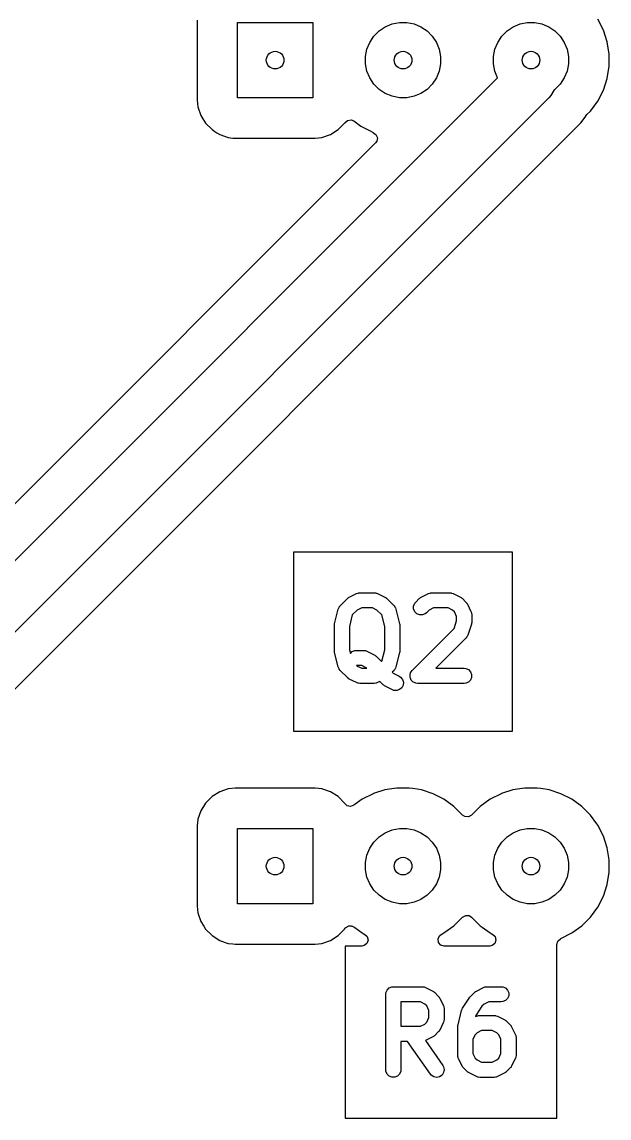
# Model space of a CAD drawing. Extents: x 20 to 124, y -124 to -20.
# Drawn here: x 93.69 to 105.35, y -86.77 to -65.01 of the extents above; entities that cross this region are included whole.
import ezdxf

# ---------------------------------------------------------------- set-up
doc = ezdxf.new("R2010")
doc.units = 0
doc.layers.add('BLACK', color=7, linetype='CONTINUOUS')
doc.layers.add('WHITE', color=7, linetype='CONTINUOUS')

msp = doc.modelspace()

# ---------------------------------------------------------------- linework, layer by layer
at = {"layer": 'BLACK', "linetype": 'CONTINUOUS'}
for p, q in [((97.1707, -64.970039), (97.1707, -66.55996)), ((97.9712, -66.515), (97.9712, -65.015)), ((97.9712, -65.015), (99.4712, -65.015)), ((99.4712, -65.015), (99.4712, -66.515)), ((100.907652, -65.103559), (101.043486, -65.047295)), ((101.043486, -65.047295), (101.187687, -65.018611)), ((101.187687, -65.018611), (101.334713, -65.018611)), ((101.334713, -65.018611), (101.478914, -65.047295)), ((101.478914, -65.047295), (101.614748, -65.103559)), ((103.447652, -65.103559), (103.583486, -65.047295)), ((103.583486, -65.047295), (103.727687, -65.018611)), ((103.727687, -65.018611), (103.874713, -65.018611)), ((103.874713, -65.018611), (104.018914, -65.047295)), ((104.018914, -65.047295), (104.154748, -65.103559)), ((105.238104, -65.169815), (105.127306, -64.952361)), ((100.681442, -65.289205), (100.785405, -65.185242)), ((100.785405, -65.185242), (100.907652, -65.103559)), ((101.614748, -65.103559), (101.736995, -65.185242)), ((101.736995, -65.185242), (101.840958, -65.289205)), ((103.221442, -65.289205), (103.325405, -65.185242)), ((103.325405, -65.185242), (103.447652, -65.103559)), ((104.154748, -65.103559), (104.276995, -65.185242)), ((104.276995, -65.185242), (104.380958, -65.289205)), ((105.313521, -65.401924), (105.238104, -65.169815)), ((100.543495, -65.547286), (100.599759, -65.411452)), ((100.599759, -65.411452), (100.681442, -65.289205)), ((101.840958, -65.289205), (101.922641, -65.411452)), ((101.922641, -65.411452), (101.978905, -65.547286)), ((103.083495, -65.547286), (103.139759, -65.411452)), ((103.139759, -65.411452), (103.221442, -65.289205)), ((104.380958, -65.289205), (104.462641, -65.411452)), ((104.462641, -65.411452), (104.518905, -65.547286)), ((105.3517, -65.642973), (105.313521, -65.401924)), ((100.514811, -65.691487), (100.543495, -65.547286)), ((100.514811, -65.838513), (100.514811, -65.691487)), ((101.978905, -65.547286), (102.007589, -65.691487)), ((102.007589, -65.691487), (102.007589, -65.838513)), ((103.054811, -65.691487), (103.083495, -65.547286)), ((103.054811, -65.838513), (103.054811, -65.691487)), ((104.518905, -65.547286), (104.547589, -65.691487)), ((104.547589, -65.691487), (104.547589, -65.838513)), ((105.3517, -65.887027), (105.3517, -65.642973)), ((100.543495, -65.982714), (100.514811, -65.838513)), ((102.007589, -65.838513), (101.978905, -65.982714)), ((103.083495, -65.982714), (103.054811, -65.838513)), ((104.547589, -65.838513), (104.518905, -65.982714)), ((105.313521, -66.128076), (105.3517, -65.887027)), ((85.619894, -83.635), (103.138759, -66.116133)), ((100.599759, -66.118548), (100.543495, -65.982714)), ((100.681442, -66.240795), (100.599759, -66.118548)), ((101.922641, -66.118548), (101.840958, -66.240795)), ((101.978905, -65.982714), (101.922641, -66.118548)), ((103.138759, -66.116133), (103.083495, -65.982714)), ((104.462641, -66.118548), (104.380958, -66.240795)), ((104.518905, -65.982714), (104.462641, -66.118548)), ((105.238104, -66.360185), (105.313521, -66.128076)), ((100.785405, -66.344758), (100.681442, -66.240795)), ((100.907652, -66.426441), (100.785405, -66.344758)), ((101.736995, -66.344758), (101.614748, -66.426441)), ((101.840958, -66.240795), (101.736995, -66.344758)), ((104.261378, -66.355192), (104.197877, -66.465181)), ((104.276995, -66.344758), (104.261378, -66.355192)), ((104.380958, -66.240795), (104.276995, -66.344758)), ((105.127306, -66.577639), (105.238104, -66.360185)), ((104.154753, -66.514354), (86.180553, -84.488553)), ((97.1707, -66.55996), (97.18583, -66.694249)), ((99.4712, -66.515), (97.9712, -66.515)), ((101.043486, -66.482705), (100.907652, -66.426441)), ((101.187687, -66.511389), (101.043486, -66.482705)), ((101.334713, -66.511389), (101.187687, -66.511389)), ((101.478914, -66.482705), (101.334713, -66.511389)), ((101.614748, -66.426441), (101.478914, -66.482705)), ((104.197868, -66.465189), (104.154753, -66.514354)), ((104.197877, -66.465181), (104.197868, -66.465189)), ((104.983855, -66.775083), (105.127306, -66.577639)), ((97.18583, -66.694249), (97.185831, -66.694254)), ((97.185831, -66.694254), (97.245411, -66.864523)), ((104.912307, -66.84663), (104.98385, -66.775088)), ((104.98385, -66.775087), (104.983855, -66.775083)), ((104.98385, -66.775088), (104.98385, -66.775087)), ((92.712775, -79.08841), (104.793166, -67.008019)), ((97.245411, -66.864523), (97.264877, -66.895502)), ((97.264877, -66.895502), (97.341384, -67.017262)), ((97.341384, -67.017262), (97.468938, -67.144816)), ((99.973462, -67.144816), (100.101016, -67.017262)), ((100.101016, -67.017262), (100.107519, -67.006911)), ((100.107519, -67.006911), (100.15985, -66.96062)), ((100.15985, -66.96062), (100.228903, -66.949969)), ((100.228903, -66.949969), (100.285399, -66.972563)), ((100.285399, -66.972563), (100.425515, -67.074362)), ((104.793166, -67.008019), (104.874915, -66.8955)), ((104.874915, -66.8955), (104.899676, -66.861418)), ((104.899676, -66.861418), (104.912307, -66.84663)), ((97.468938, -67.144816), (97.522815, -67.178669)), ((97.522815, -67.178669), (97.564282, -67.204725)), ((97.564282, -67.204725), (97.621678, -67.240789)), ((99.820722, -67.240789), (99.973462, -67.144816)), ((100.425515, -67.074362), (100.448561, -67.091106)), ((100.448561, -67.091106), (100.592579, -67.164486)), ((100.592579, -67.164486), (100.666016, -67.201905)), ((100.666016, -67.201905), (100.670508, -67.203765)), ((100.670508, -67.203765), (100.67011, -67.204725)), ((100.67011, -67.204725), (100.723632, -67.241324)), ((100.715317, -67.407496), (85.324634, -82.798181)), ((97.621678, -67.240789), (97.791945, -67.300368)), ((97.791945, -67.300368), (97.79195, -67.300369)), ((97.79195, -67.300369), (97.882446, -67.310565)), ((97.882446, -67.310565), (97.92624, -67.315499)), ((97.92624, -67.315499), (97.926243, -67.3155)), ((97.926243, -67.3155), (97.926246, -67.3155)), ((97.926246, -67.3155), (99.516157, -67.3155)), ((99.516157, -67.3155), (99.516158, -67.315499)), ((99.516158, -67.315499), (99.583304, -67.307934)), ((99.583304, -67.307934), (99.650449, -67.300369)), ((99.650449, -67.300369), (99.650452, -67.300368)), ((99.650452, -67.300368), (99.650455, -67.300368)), ((99.650455, -67.300368), (99.820722, -67.240789)), ((100.738912, -67.37453), (100.715317, -67.407496)), ((100.723632, -67.241324), (100.750828, -67.305684)), ((100.750828, -67.305684), (100.738912, -67.37453)), ((103.432711, -75.531103), (99.08871, -75.531103)), ((99.08871, -75.531103), (99.08871, -79.08841)), ((103.432711, -79.08841), (103.432711, -75.531103)), ((100.194118, -76.425593), (100.336974, -76.354164)), ((100.336974, -76.354164), (100.364438, -76.343655)), ((100.364438, -76.343655), (100.369812, -76.343273)), ((100.369812, -76.343273), (100.374793, -76.34121)), ((100.374793, -76.34121), (100.404057, -76.338328)), ((100.404057, -76.338328), (100.689771, -76.338328)), ((100.689771, -76.338328), (100.719035, -76.34121)), ((100.719035, -76.34121), (100.724015, -76.343273)), ((100.724015, -76.343273), (100.72939, -76.343655)), ((100.72939, -76.343655), (100.756853, -76.354164)), ((100.756853, -76.354164), (100.89971, -76.425593)), ((101.622689, -76.425593), (101.765547, -76.354164)), ((101.765547, -76.354164), (101.79301, -76.343654)), ((101.79301, -76.343654), (101.798387, -76.343271)), ((101.798387, -76.343271), (101.803365, -76.34121)), ((101.803365, -76.34121), (101.832629, -76.338328)), ((101.832629, -76.338328), (102.189771, -76.338328)), ((102.189771, -76.338328), (102.219035, -76.34121)), ((102.219035, -76.34121), (102.224012, -76.343271)), ((102.224012, -76.343271), (102.22939, -76.343654)), ((102.22939, -76.343654), (102.256853, -76.354164)), ((102.256853, -76.354164), (102.399711, -76.425593)), ((99.993621, -76.619278), (100.012276, -76.596548)), ((100.012276, -76.596548), (100.155134, -76.453691)), ((100.155134, -76.453691), (100.166635, -76.444252)), ((100.166635, -76.444252), (100.169232, -76.441258)), ((100.169232, -76.441258), (100.173745, -76.438417)), ((100.173745, -76.438417), (100.177865, -76.435036)), ((100.177865, -76.435036), (100.181524, -76.43352)), ((100.181524, -76.43352), (100.194118, -76.425593)), ((100.89971, -76.425593), (100.912303, -76.43352)), ((100.912303, -76.43352), (100.915963, -76.435036)), ((100.915963, -76.435036), (100.920082, -76.438417)), ((100.920082, -76.438417), (100.924596, -76.441258)), ((100.924596, -76.441258), (100.927192, -76.444251)), ((100.927192, -76.444251), (100.938694, -76.453691)), ((100.938694, -76.453691), (101.081551, -76.596548)), ((101.081551, -76.596548), (101.100206, -76.619278)), ((101.471225, -76.601922), (101.493622, -76.54785)), ((101.493622, -76.54785), (101.512277, -76.525119)), ((101.512277, -76.525119), (101.583705, -76.453691)), ((101.583705, -76.453691), (101.595207, -76.44425)), ((101.595207, -76.44425), (101.597803, -76.441258)), ((101.597803, -76.441258), (101.602312, -76.438419)), ((101.602312, -76.438419), (101.606435, -76.435036)), ((101.606435, -76.435036), (101.610097, -76.433519)), ((101.610097, -76.433519), (101.622689, -76.425593)), ((102.399711, -76.425593), (102.412304, -76.43352)), ((102.412304, -76.43352), (102.415964, -76.435036)), ((102.415964, -76.435036), (102.420083, -76.438417)), ((102.420083, -76.438417), (102.424597, -76.441258)), ((102.424597, -76.441258), (102.427193, -76.444251)), ((102.427193, -76.444251), (102.438695, -76.453691)), ((102.438695, -76.453691), (102.510123, -76.525119)), ((102.510123, -76.525119), (102.519563, -76.536621)), ((102.519563, -76.536621), (102.522556, -76.539217)), ((102.522556, -76.539217), (102.525394, -76.543726)), ((102.525394, -76.543726), (102.528778, -76.547849)), ((102.528778, -76.547849), (102.530294, -76.551511)), ((102.530294, -76.551511), (102.538221, -76.564103)), ((102.538221, -76.564103), (102.60965, -76.706959)), ((99.901393, -76.951948), (99.972821, -76.666234)), ((99.972821, -76.666234), (99.982714, -76.638543)), ((99.982714, -76.638543), (99.989352, -76.629583)), ((99.989352, -76.629583), (99.993621, -76.619278)), ((100.253786, -76.779302), (100.196914, -77.006791)), ((100.350053, -76.683034), (100.253786, -76.779302)), ((100.439467, -76.638328), (100.350053, -76.683034)), ((100.654361, -76.638328), (100.439467, -76.638328)), ((100.743774, -76.683035), (100.654361, -76.638328)), ((100.84004, -76.779301), (100.743774, -76.683035)), ((100.896914, -77.006792), (100.84004, -76.779301)), ((101.100206, -76.619278), (101.104473, -76.629581)), ((101.104473, -76.629581), (101.111113, -76.638542)), ((101.111113, -76.638542), (101.121006, -76.666233)), ((101.121006, -76.666233), (101.192435, -76.951947)), ((101.471225, -76.660448), (101.471225, -76.601922)), ((101.493622, -76.71452), (101.471225, -76.660448)), ((101.535008, -76.755906), (101.493622, -76.71452)), ((101.58908, -76.778303), (101.535008, -76.755906)), ((101.647606, -76.778303), (101.58908, -76.778303)), ((101.701678, -76.755906), (101.647606, -76.778303)), ((101.724409, -76.737251), (101.701678, -76.755906)), ((101.778625, -76.683035), (101.724409, -76.737251)), ((101.868039, -76.638328), (101.778625, -76.683035)), ((102.154361, -76.638328), (101.868039, -76.638328)), ((102.243775, -76.683035), (102.154361, -76.638328)), ((102.280779, -76.720039), (102.243775, -76.683035)), ((102.325486, -76.809452), (102.280779, -76.720039)), ((102.325486, -76.892559), (102.325486, -76.809452)), ((102.60965, -76.706959), (102.620159, -76.734423)), ((102.620159, -76.734423), (102.62054, -76.739797)), ((102.62054, -76.739797), (102.622604, -76.744778)), ((102.622604, -76.744778), (102.625486, -76.774042)), ((102.625486, -76.774042), (102.625486, -76.9169)), ((99.896914, -76.988328), (99.897416, -76.983224)), ((99.896914, -77.488328), (99.896914, -76.988328)), ((99.897091, -76.981037), (99.89871, -76.970086)), ((99.897416, -76.983224), (99.897091, -76.981037)), ((99.89871, -76.970086), (99.899796, -76.959064)), ((99.899796, -76.959064), (99.900643, -76.957019)), ((99.900643, -76.957019), (99.901393, -76.951948)), ((100.196914, -77.006791), (100.196914, -77.469864)), ((100.896914, -77.469863), (100.896914, -77.006792)), ((101.192435, -76.951947), (101.193185, -76.957019)), ((101.193185, -76.957019), (101.194032, -76.959064)), ((101.194032, -76.959064), (101.195117, -76.970083)), ((101.195117, -76.970083), (101.196737, -76.981036)), ((101.196737, -76.981036), (101.196411, -76.983224)), ((101.196411, -76.983224), (101.196914, -76.988328)), ((101.196914, -76.988328), (101.196914, -77.488328)), ((102.272952, -77.050157), (102.325486, -76.892559)), ((102.617788, -76.964335), (102.546359, -77.17862)), ((102.621087, -76.949825), (102.617788, -76.964335)), ((102.622604, -76.946164), (102.621087, -76.949825)), ((102.623126, -76.940855), (102.622604, -76.946164)), ((102.624308, -76.935661), (102.623126, -76.940855)), ((102.625486, -76.9169), (102.624027, -76.931711)), ((102.624027, -76.931711), (102.624308, -76.935661)), ((101.440848, -77.882262), (102.272952, -77.050157)), ((102.510123, -77.237251), (101.909046, -77.838328)), ((102.528778, -77.214521), (102.510123, -77.237251)), ((102.530841, -77.209539), (102.528778, -77.214521)), ((102.534371, -77.20547), (102.530841, -77.209539)), ((102.546359, -77.17862), (102.534371, -77.20547)), ((99.897416, -77.493431), (99.896914, -77.488328)), ((99.897091, -77.495619), (99.897416, -77.493431)), ((99.89871, -77.506569), (99.897091, -77.495619)), ((99.899796, -77.517592), (99.89871, -77.506569)), ((99.900643, -77.519636), (99.899796, -77.517592)), ((99.901393, -77.524708), (99.900643, -77.519636)), ((99.972821, -77.810422), (99.901393, -77.524708)), ((100.196914, -77.469864), (100.214709, -77.541047)), ((100.214709, -77.541047), (100.249292, -77.506465)), ((100.249292, -77.506465), (100.303364, -77.484067)), ((100.303364, -77.484067), (100.332628, -77.481185)), ((100.332628, -77.481185), (100.475485, -77.481185)), ((100.475485, -77.481185), (100.504749, -77.484067)), ((100.504749, -77.484067), (100.509729, -77.48613)), ((100.509729, -77.48613), (100.515104, -77.486512)), ((100.515104, -77.486512), (100.542567, -77.497021)), ((100.542567, -77.497021), (100.685424, -77.56845)), ((100.685424, -77.56845), (100.698017, -77.576377)), ((100.698017, -77.576377), (100.701677, -77.577893)), ((100.701677, -77.577893), (100.705796, -77.581274)), ((100.705796, -77.581274), (100.71031, -77.584115)), ((100.71031, -77.584115), (100.712906, -77.587108)), ((100.712906, -77.587108), (100.724408, -77.596548)), ((100.724408, -77.596548), (100.832627, -77.704767)), ((100.84004, -77.697354), (100.896914, -77.469863)), ((101.192435, -77.524709), (101.121006, -77.810423)), ((101.193185, -77.519636), (101.192435, -77.524709)), ((101.194032, -77.517592), (101.193185, -77.519636)), ((101.195117, -77.506572), (101.194032, -77.517592)), ((101.196737, -77.49562), (101.195117, -77.506572)), ((101.196914, -77.488328), (101.196411, -77.493431)), ((101.196411, -77.493431), (101.196737, -77.49562)), ((99.982714, -77.838113), (99.972821, -77.810422)), ((99.989353, -77.847073), (99.982714, -77.838113)), ((99.993621, -77.857377), (99.989353, -77.847073)), ((100.012276, -77.880108), (99.993621, -77.857377)), ((100.155134, -78.022966), (100.012276, -77.880108)), ((100.440075, -77.781185), (100.337617, -77.781185)), ((100.337617, -77.781185), (100.350053, -77.793621)), ((100.350053, -77.793621), (100.439467, -77.838328)), ((100.439467, -77.838328), (100.541924, -77.838328)), ((100.529488, -77.825892), (100.440075, -77.781185)), ((100.541924, -77.838328), (100.529488, -77.825892)), ((100.832627, -77.704767), (100.84004, -77.697354)), ((101.081551, -77.880108), (101.044759, -77.916899)), ((101.100206, -77.857377), (101.081551, -77.880108)), ((101.104472, -77.847075), (101.100206, -77.857377)), ((101.111113, -77.838114), (101.104472, -77.847075)), ((101.121006, -77.810423), (101.111113, -77.838114)), ((101.422193, -77.904993), (101.440848, -77.882262)), ((101.909046, -77.838328), (102.475486, -77.838328)), ((102.475486, -77.838328), (102.50475, -77.84121)), ((102.50475, -77.84121), (102.558822, -77.863608)), ((102.558822, -77.863608), (102.600206, -77.904992)), ((100.166638, -78.032407), (100.155134, -78.022966)), ((100.169233, -78.035399), (100.166638, -78.032407)), ((100.173742, -78.038237), (100.169233, -78.035399)), ((100.177865, -78.041621), (100.173742, -78.038237)), ((100.181526, -78.043137), (100.177865, -78.041621)), ((100.194118, -78.051064), (100.181526, -78.043137)), ((100.336976, -78.122492), (100.194118, -78.051064)), ((100.803009, -78.099413), (100.756853, -78.122492)), ((100.869419, -78.165823), (100.803009, -78.099413)), ((101.044759, -77.916899), (101.064338, -77.936478)), ((101.064338, -77.936478), (101.185424, -77.997021)), ((101.185424, -77.997021), (101.21031, -78.012686)), ((101.21031, -78.012686), (101.248656, -78.056901)), ((101.248656, -78.056901), (101.267164, -78.112423)), ((101.267164, -78.112423), (101.263016, -78.170803)), ((101.399796, -77.959064), (101.412066, -77.929443)), ((101.399796, -78.017592), (101.399796, -77.959064)), ((101.407172, -78.035399), (101.399796, -78.017592)), ((101.422193, -78.071663), (101.407172, -78.035399)), ((101.412066, -77.929443), (101.422193, -77.904993)), ((101.463579, -78.113049), (101.422193, -78.071663)), ((101.486377, -78.122492), (101.463579, -78.113049)), ((102.558822, -78.113048), (102.50475, -78.135446)), ((102.600206, -78.071664), (102.558822, -78.113048)), ((102.600206, -77.904992), (102.622604, -77.959064)), ((102.622604, -78.017592), (102.600206, -78.071664)), ((102.622604, -77.959064), (102.622604, -78.017592)), ((100.364439, -78.133002), (100.336976, -78.122492)), ((100.369814, -78.133383), (100.364439, -78.133002)), ((100.374793, -78.135446), (100.369814, -78.133383)), ((100.404057, -78.138328), (100.374793, -78.135446)), ((100.689771, -78.138328), (100.404057, -78.138328)), ((100.719035, -78.135446), (100.689771, -78.138328)), ((100.724013, -78.133383), (100.719035, -78.135446)), ((100.729389, -78.133002), (100.724013, -78.133383)), ((100.756853, -78.122492), (100.729389, -78.133002)), ((100.880925, -78.175266), (100.869419, -78.165823)), ((100.883518, -78.178256), (100.880925, -78.175266)), ((100.888023, -78.181092), (100.883518, -78.178256)), ((100.892149, -78.184478), (100.888023, -78.181092)), ((100.895812, -78.185995), (100.892149, -78.184478)), ((100.908403, -78.193921), (100.895812, -78.185995)), ((101.051261, -78.265349), (100.908403, -78.193921)), ((101.078724, -78.275859), (101.051261, -78.265349)), ((101.137104, -78.280007), (101.078724, -78.275859)), ((101.192627, -78.261499), (101.137104, -78.280007)), ((101.236842, -78.223152), (101.192627, -78.261499)), ((101.263016, -78.170803), (101.236842, -78.223152)), ((101.51765, -78.135446), (101.486377, -78.122492)), ((101.546914, -78.138328), (101.51765, -78.135446)), ((102.475486, -78.138328), (101.546914, -78.138328)), ((102.50475, -78.135446), (102.475486, -78.138328)), ((99.08871, -79.08841), (103.432711, -79.08841)), ((97.621676, -80.289211), (97.468937, -80.385184)), ((97.791945, -80.229631), (97.621676, -80.289211)), ((97.79195, -80.22963), (97.791945, -80.229631)), ((97.926239, -80.2145), (97.79195, -80.22963)), ((97.926246, -80.2145), (97.926239, -80.2145)), ((99.516154, -80.2145), (97.926246, -80.2145)), ((99.51616, -80.2145), (99.516154, -80.2145)), ((99.650449, -80.22963), (99.51616, -80.2145)), ((99.650454, -80.229631), (99.650449, -80.22963)), ((99.820723, -80.289211), (99.650454, -80.229631)), ((99.973462, -80.385184), (99.820723, -80.289211)), ((100.898124, -80.252679), (100.675544, -80.325)), ((100.898127, -80.252678), (100.898124, -80.252679)), ((101.083293, -80.22335), (100.898127, -80.252678)), ((101.139173, -80.2145), (101.083293, -80.22335)), ((101.383227, -80.2145), (101.139173, -80.2145)), ((101.455969, -80.226021), (101.383227, -80.2145)), ((101.624272, -80.252678), (101.455969, -80.226021)), ((101.624274, -80.252678), (101.624272, -80.252678)), ((101.624276, -80.252679), (101.624274, -80.252678)), ((101.856385, -80.328096), (101.624276, -80.252679)), ((103.438124, -80.252679), (103.215544, -80.325)), ((103.438127, -80.252678), (103.438124, -80.252679)), ((103.623293, -80.22335), (103.438127, -80.252678)), ((103.679173, -80.2145), (103.623293, -80.22335)), ((103.923227, -80.2145), (103.679173, -80.2145)), ((103.995969, -80.226021), (103.923227, -80.2145)), ((104.164272, -80.252678), (103.995969, -80.226021)), ((104.164274, -80.252678), (104.164272, -80.252678)), ((104.164276, -80.252679), (104.164274, -80.252678)), ((104.396385, -80.328096), (104.164276, -80.252679)), ((97.341384, -80.512737), (97.245411, -80.665476)), ((97.468937, -80.385184), (97.341384, -80.512737)), ((100.101016, -80.512738), (99.973462, -80.385184)), ((100.107521, -80.523091), (100.101016, -80.512738)), ((100.448561, -80.438893), (100.285399, -80.557437)), ((100.666012, -80.328097), (100.448561, -80.438893)), ((100.675544, -80.325), (100.666012, -80.328097)), ((102.073839, -80.438894), (101.856385, -80.328096)), ((102.073841, -80.438895), (102.073839, -80.438894)), ((102.073842, -80.438896), (102.073841, -80.438895)), ((102.271276, -80.582339), (102.073842, -80.438896)), ((102.988557, -80.438896), (102.791123, -80.582339)), ((103.206012, -80.328097), (102.988557, -80.438896)), ((103.215544, -80.325), (103.206012, -80.328097)), ((104.613839, -80.438894), (104.396385, -80.328096)), ((104.613841, -80.438895), (104.613839, -80.438894)), ((104.613842, -80.438896), (104.613841, -80.438895)), ((104.811276, -80.582339), (104.613842, -80.438896)), ((97.245411, -80.665476), (97.185831, -80.835745)), ((100.151539, -80.56509), (100.107521, -80.523091)), ((100.219592, -80.580916), (100.151539, -80.56509)), ((100.285399, -80.557437), (100.219592, -80.580916)), ((102.271281, -80.582343), (102.271276, -80.582339)), ((102.443519, -80.754581), (102.271281, -80.582343)), ((102.791118, -80.582343), (102.618881, -80.754581)), ((102.791123, -80.582339), (102.791118, -80.582343)), ((104.811281, -80.582343), (104.811276, -80.582339)), ((104.983856, -80.754918), (104.811281, -80.582343)), ((97.18583, -80.83575), (97.1707, -80.970039)), ((97.185831, -80.835745), (97.18583, -80.83575)), ((102.487866, -80.783082), (102.443519, -80.754581)), ((102.557558, -80.788066), (102.487866, -80.783082)), ((102.618881, -80.754581), (102.557558, -80.788066)), ((104.98386, -80.754923), (104.983856, -80.754918)), ((105.108979, -80.927136), (104.98386, -80.754923)), ((105.127306, -80.952361), (105.108979, -80.927136)), ((97.1707, -80.970039), (97.1707, -82.55996)), ((97.9712, -82.515), (97.9712, -81.015)), ((97.9712, -81.015), (99.4712, -81.015)), ((99.4712, -81.015), (99.4712, -82.515)), ((100.785405, -81.185242), (100.907652, -81.103559)), ((100.907652, -81.103559), (101.043486, -81.047295)), ((101.043486, -81.047295), (101.187687, -81.018611)), ((101.187687, -81.018611), (101.334713, -81.018611)), ((101.334713, -81.018611), (101.478914, -81.047295)), ((101.478914, -81.047295), (101.614748, -81.103559)), ((101.614748, -81.103559), (101.736995, -81.185242)), ((103.325405, -81.185242), (103.447652, -81.103559)), ((103.447652, -81.103559), (103.583486, -81.047295)), ((103.583486, -81.047295), (103.727687, -81.018611)), ((103.727687, -81.018611), (103.874713, -81.018611)), ((103.874713, -81.018611), (104.018914, -81.047295)), ((104.018914, -81.047295), (104.154748, -81.103559)), ((104.154748, -81.103559), (104.276995, -81.185242)), ((105.238104, -81.169815), (105.127306, -80.952361)), ((100.599759, -81.411452), (100.681442, -81.289205)), ((100.681442, -81.289205), (100.785405, -81.185242)), ((101.736995, -81.185242), (101.840958, -81.289205)), ((101.840958, -81.289205), (101.922641, -81.411452)), ((103.139759, -81.411452), (103.221442, -81.289205)), ((103.221442, -81.289205), (103.325405, -81.185242)), ((104.276995, -81.185242), (104.380958, -81.289205)), ((104.380958, -81.289205), (104.462641, -81.411452)), ((105.313521, -81.401924), (105.238104, -81.169815)), ((100.514811, -81.691487), (100.543495, -81.547286)), ((100.543495, -81.547286), (100.599759, -81.411452)), ((101.922641, -81.411452), (101.978905, -81.547286)), ((101.978905, -81.547286), (102.007589, -81.691487)), ((103.054811, -81.691487), (103.083495, -81.547286)), ((103.083495, -81.547286), (103.139759, -81.411452)), ((104.462641, -81.411452), (104.518905, -81.547286)), ((104.518905, -81.547286), (104.547589, -81.691487)), ((105.3517, -81.642973), (105.313521, -81.401924)), ((100.514811, -81.838513), (100.514811, -81.691487)), ((102.007589, -81.691487), (102.007589, -81.838513)), ((103.054811, -81.838513), (103.054811, -81.691487)), ((104.547589, -81.691487), (104.547589, -81.838513)), ((105.3517, -81.887027), (105.3517, -81.642973)), ((100.543495, -81.982714), (100.514811, -81.838513)), ((100.599759, -82.118548), (100.543495, -81.982714)), ((101.978905, -81.982714), (101.922641, -82.118548)), ((102.007589, -81.838513), (101.978905, -81.982714)), ((103.083495, -81.982714), (103.054811, -81.838513)), ((103.139759, -82.118548), (103.083495, -81.982714)), ((104.518905, -81.982714), (104.462641, -82.118548)), ((104.547589, -81.838513), (104.518905, -81.982714)), ((105.313521, -82.128076), (105.3517, -81.887027)), ((100.681442, -82.240795), (100.599759, -82.118548)), ((100.785405, -82.344758), (100.681442, -82.240795)), ((101.840958, -82.240795), (101.736995, -82.344758)), ((101.922641, -82.118548), (101.840958, -82.240795)), ((103.221442, -82.240795), (103.139759, -82.118548)), ((103.325405, -82.344758), (103.221442, -82.240795)), ((104.380958, -82.240795), (104.276995, -82.344758)), ((104.462641, -82.118548), (104.380958, -82.240795)), ((105.238104, -82.360185), (105.313521, -82.128076)), ((100.907652, -82.426441), (100.785405, -82.344758)), ((101.043486, -82.482705), (100.907652, -82.426441)), ((101.614748, -82.426441), (101.478914, -82.482705)), ((101.736995, -82.344758), (101.614748, -82.426441)), ((103.447652, -82.426441), (103.325405, -82.344758)), ((103.583486, -82.482705), (103.447652, -82.426441)), ((104.154748, -82.426441), (104.018914, -82.482705)), ((104.276995, -82.344758), (104.154748, -82.426441)), ((105.127306, -82.577639), (105.238104, -82.360185)), ((97.1707, -82.55996), (97.18583, -82.694249)), ((99.4712, -82.515), (97.9712, -82.515)), ((101.187687, -82.511389), (101.043486, -82.482705)), ((101.334713, -82.511389), (101.187687, -82.511389)), ((101.478914, -82.482705), (101.334713, -82.511389)), ((103.727687, -82.511389), (103.583486, -82.482705)), ((103.874713, -82.511389), (103.727687, -82.511389)), ((104.018914, -82.482705), (103.874713, -82.511389)), ((104.983855, -82.775083), (105.127306, -82.577639)), ((97.18583, -82.694249), (97.185831, -82.694254)), ((97.185831, -82.694254), (97.245411, -82.864523)), ((97.245411, -82.864523), (97.304508, -82.958575)), ((102.271283, -82.947655), (102.443519, -82.775419)), ((102.443519, -82.775419), (102.504842, -82.741934)), ((102.504842, -82.741934), (102.574534, -82.746918)), ((102.574534, -82.746918), (102.618881, -82.775419)), ((102.618881, -82.775419), (102.791118, -82.947656)), ((104.811283, -82.947655), (104.983855, -82.775083)), ((97.304508, -82.958575), (97.341384, -83.017262)), ((97.341384, -83.017262), (97.468938, -83.144816)), ((99.973462, -83.144816), (100.101016, -83.017262)), ((100.101016, -83.017262), (100.114584, -82.995667)), ((100.114584, -82.995667), (100.12386, -82.986183)), ((100.12386, -82.986183), (100.143224, -82.975327)), ((100.143224, -82.975327), (100.15985, -82.96062)), ((100.15985, -82.96062), (100.173105, -82.958575)), ((100.173105, -82.958575), (100.184806, -82.952016)), ((100.184806, -82.952016), (100.206965, -82.953352)), ((100.206965, -82.953352), (100.228903, -82.949969)), ((100.228903, -82.949969), (100.242763, -82.955512)), ((100.242763, -82.955512), (100.254549, -82.956223)), ((100.254549, -82.956223), (100.266625, -82.965055)), ((100.266625, -82.965055), (100.285399, -82.972563)), ((100.285399, -82.972563), (100.304146, -82.986183)), ((100.304146, -82.986183), (100.448561, -83.091106)), ((100.448561, -83.091106), (100.492242, -83.113362)), ((100.492242, -83.113362), (100.498631, -83.116618)), ((100.498631, -83.116618), (100.549427, -83.164593)), ((101.986351, -83.1459), (102.023769, -83.116618)), ((102.023769, -83.116618), (102.028138, -83.114391)), ((102.028138, -83.114391), (102.073839, -83.091106)), ((102.073839, -83.091106), (102.271283, -82.947655)), ((102.791118, -82.947656), (102.791123, -82.94766)), ((102.791123, -82.94766), (102.829204, -82.975327)), ((102.829204, -82.975327), (102.988561, -83.091106)), ((102.988561, -83.091106), (103.032242, -83.113362)), ((103.032242, -83.113362), (103.038631, -83.116618)), ((103.038631, -83.116618), (103.089427, -83.164593)), ((104.396385, -83.201904), (104.613839, -83.091106)), ((104.613839, -83.091106), (104.811283, -82.947655)), ((97.468938, -83.144816), (97.621678, -83.240789)), ((97.621678, -83.240789), (97.729776, -83.278614)), ((97.729776, -83.278614), (97.791945, -83.300368)), ((97.791945, -83.300368), (97.79195, -83.300369)), ((97.79195, -83.300369), (97.882446, -83.310565)), ((97.882446, -83.310565), (97.92624, -83.315499)), ((97.92624, -83.315499), (97.926243, -83.3155)), ((97.926243, -83.3155), (97.926246, -83.3155)), ((97.926246, -83.3155), (99.516157, -83.3155)), ((99.516157, -83.3155), (99.516158, -83.315499)), ((99.516158, -83.315499), (99.583304, -83.307934)), ((99.583304, -83.307934), (99.650449, -83.300369)), ((99.650449, -83.300369), (99.650452, -83.300368)), ((99.650452, -83.300368), (99.650455, -83.300368)), ((99.650455, -83.300368), (99.820722, -83.240789)), ((99.820722, -83.240789), (99.973462, -83.144816)), ((100.488969, -83.342), (100.442336, -83.351103)), ((100.543684, -83.298549), (100.488969, -83.342)), ((100.566222, -83.232414), (100.543684, -83.298549)), ((100.549427, -83.164593), (100.566222, -83.232414)), ((101.957326, -83.209456), (101.986351, -83.1459)), ((101.96727, -83.278614), (101.957326, -83.209456)), ((102.013025, -83.331418), (101.96727, -83.278614)), ((102.080064, -83.351103), (102.013025, -83.331418)), ((103.028969, -83.342), (102.982336, -83.351103)), ((103.083684, -83.298549), (103.028969, -83.342)), ((103.106222, -83.232414), (103.083684, -83.298549)), ((103.089427, -83.164593), (103.106222, -83.232414)), ((104.311997, -83.319414), (104.331682, -83.252375)), ((104.311997, -86.766655), (104.311997, -83.319414)), ((104.331682, -83.252375), (104.384486, -83.20662)), ((104.384486, -83.20662), (104.393032, -83.203292)), ((104.393032, -83.203292), (104.396383, -83.201905)), ((104.396383, -83.201905), (104.396385, -83.201904)), ((100.442336, -83.351103), (100.113557, -83.351103)), ((100.113557, -83.351103), (100.113557, -86.766655)), ((102.982336, -83.351103), (102.080064, -83.351103)), ((100.944337, -84.224992), (100.985721, -84.183608)), ((100.985721, -84.183608), (101.039793, -84.16121)), ((101.039793, -84.16121), (101.069057, -84.158328)), ((101.069057, -84.158328), (101.640486, -84.158328)), ((101.640486, -84.158328), (101.66975, -84.16121)), ((101.66975, -84.16121), (101.67473, -84.163273)), ((101.67473, -84.163273), (101.680105, -84.163655)), ((101.680105, -84.163655), (101.707568, -84.174164)), ((101.707568, -84.174164), (101.850425, -84.245593)), ((102.716261, -84.245593), (102.859117, -84.174164)), ((102.859117, -84.174164), (102.886581, -84.163655)), ((102.886581, -84.163655), (102.891955, -84.163273)), ((102.891955, -84.163273), (102.896936, -84.16121)), ((102.896936, -84.16121), (102.9262, -84.158328)), ((102.9262, -84.158328), (103.211915, -84.158328)), ((103.211915, -84.158328), (103.241179, -84.16121)), ((103.241179, -84.16121), (103.295251, -84.183608)), ((103.295251, -84.183608), (103.336635, -84.224992)), ((100.919057, -84.308328), (100.921939, -84.279064)), ((100.919057, -85.808328), (100.919057, -84.308328)), ((100.921939, -84.279064), (100.944337, -84.224992)), ((101.850425, -84.245593), (101.86302, -84.253521)), ((101.86302, -84.253521), (101.866677, -84.255036)), ((101.866677, -84.255036), (101.870794, -84.258415)), ((101.870794, -84.258415), (101.875311, -84.261258)), ((101.875311, -84.261258), (101.877908, -84.264252)), ((101.877908, -84.264252), (101.889408, -84.27369)), ((101.889408, -84.27369), (101.960837, -84.345118)), ((101.960837, -84.345118), (101.970279, -84.356623)), ((101.970279, -84.356623), (101.973271, -84.359218)), ((101.973271, -84.359218), (101.97611, -84.363728)), ((101.97611, -84.363728), (101.979492, -84.367849)), ((101.979492, -84.367849), (101.981007, -84.371508)), ((101.981007, -84.371508), (101.988936, -84.384103)), ((101.988936, -84.384103), (102.060364, -84.526961)), ((102.44425, -84.582266), (102.587108, -84.36798)), ((102.587108, -84.36798), (102.587173, -84.3679)), ((102.587173, -84.3679), (102.587194, -84.36785)), ((102.587194, -84.36785), (102.596415, -84.356614)), ((102.596415, -84.356614), (102.605738, -84.345229)), ((102.605738, -84.345229), (102.605784, -84.345198)), ((102.605784, -84.345198), (102.605849, -84.345119)), ((102.605849, -84.345119), (102.677277, -84.273691)), ((102.677277, -84.273691), (102.688779, -84.26425)), ((102.688779, -84.26425), (102.691375, -84.261258)), ((102.691375, -84.261258), (102.695884, -84.258419)), ((102.695884, -84.258419), (102.700007, -84.255036)), ((102.700007, -84.255036), (102.703669, -84.253519)), ((102.703669, -84.253519), (102.716261, -84.245593)), ((103.336635, -84.391664), (103.295251, -84.433048)), ((103.336635, -84.224992), (103.359033, -84.279064)), ((103.359033, -84.337592), (103.336635, -84.391664)), ((103.359033, -84.279064), (103.359033, -84.337592)), ((101.605076, -84.458328), (101.219057, -84.458328)), ((101.219057, -84.458328), (101.219057, -84.944042)), ((101.69449, -84.503035), (101.605076, -84.458328)), ((101.731494, -84.540039), (101.69449, -84.503035)), ((101.7762, -84.629451), (101.731494, -84.540039)), ((101.7762, -84.772918), (101.7762, -84.629451)), ((102.060364, -84.526961), (102.070874, -84.554424)), ((102.070874, -84.554424), (102.071255, -84.559799)), ((102.071255, -84.559799), (102.073318, -84.564778)), ((102.073318, -84.564778), (102.0762, -84.594042)), ((102.0762, -84.594042), (102.0762, -84.808328)), ((102.352108, -84.914805), (102.423536, -84.629091)), ((102.423536, -84.629091), (102.429695, -84.61185)), ((102.429695, -84.61185), (102.430415, -84.608213)), ((102.430415, -84.608213), (102.432172, -84.604916)), ((102.432172, -84.604916), (102.433429, -84.6014)), ((102.433429, -84.6014), (102.435635, -84.598421)), ((102.435635, -84.598421), (102.44425, -84.582266)), ((102.828481, -84.54675), (102.708276, -84.727057)), ((102.872197, -84.503034), (102.828481, -84.54675)), ((102.96161, -84.458328), (102.872197, -84.503034)), ((103.211915, -84.458328), (102.96161, -84.458328)), ((103.241179, -84.455446), (103.211915, -84.458328)), ((103.295251, -84.433048), (103.241179, -84.455446)), ((101.694488, -84.899336), (101.731493, -84.862331)), ((101.731493, -84.862331), (101.7762, -84.772918)), ((102.070874, -84.847946), (102.060364, -84.875409)), ((102.071255, -84.84257), (102.070874, -84.847946)), ((102.073318, -84.837592), (102.071255, -84.84257)), ((102.0762, -84.808328), (102.073318, -84.837592)), ((102.708276, -84.727057), (102.701839, -84.752803)), ((102.701839, -84.752803), (102.716262, -84.745593)), ((102.716262, -84.745593), (102.743725, -84.735083)), ((102.743725, -84.735083), (102.7491, -84.734701)), ((102.7491, -84.734701), (102.754079, -84.732639)), ((102.754079, -84.732639), (102.783343, -84.729757)), ((102.783343, -84.729757), (103.069057, -84.729757)), ((103.069057, -84.729757), (103.098321, -84.732639)), ((103.098321, -84.732639), (103.103299, -84.734701)), ((103.103299, -84.734701), (103.108675, -84.735083)), ((103.108675, -84.735083), (103.136138, -84.745593)), ((103.136138, -84.745593), (103.278997, -84.817021)), ((103.278997, -84.817021), (103.291591, -84.824949)), ((103.291591, -84.824949), (103.295251, -84.826465)), ((103.295251, -84.826465), (103.299371, -84.829846)), ((103.299371, -84.829846), (103.303882, -84.832686)), ((103.303882, -84.832686), (103.306476, -84.835677)), ((103.306476, -84.835677), (103.317982, -84.84512)), ((103.317982, -84.84512), (103.38941, -84.916549)), ((101.219057, -84.944042), (101.605076, -84.944042)), ((101.605076, -84.944042), (101.694488, -84.899336)), ((101.960838, -85.057251), (101.889409, -85.12868)), ((101.970279, -85.045746), (101.960838, -85.057251)), ((101.973271, -85.043152), (101.970279, -85.045746)), ((101.976109, -85.038642), (101.973271, -85.043152)), ((101.979493, -85.03452), (101.976109, -85.038642)), ((101.981009, -85.030858), (101.979493, -85.03452)), ((101.988936, -85.018267), (101.981009, -85.030858)), ((102.060364, -84.875409), (101.988936, -85.018267)), ((102.347629, -84.951185), (102.348131, -84.946081)), ((102.347629, -85.522614), (102.347629, -84.951185)), ((102.347806, -84.943894), (102.349425, -84.932943)), ((102.348131, -84.946081), (102.347806, -84.943894)), ((102.349425, -84.932943), (102.350511, -84.921921)), ((102.350511, -84.921921), (102.351358, -84.919876)), ((102.351358, -84.919876), (102.352108, -84.914805)), ((102.729339, -85.074463), (102.692334, -85.111468)), ((102.818753, -85.029757), (102.729339, -85.074463)), ((103.033648, -85.029757), (102.818753, -85.029757)), ((103.123061, -85.074463), (103.033648, -85.029757)), ((103.160064, -85.111467), (103.123061, -85.074463)), ((103.38941, -84.916549), (103.398848, -84.928049)), ((103.398848, -84.928049), (103.401842, -84.930646)), ((103.401842, -84.930646), (103.404682, -84.935158)), ((103.404682, -84.935158), (103.408064, -84.939279)), ((103.408064, -84.939279), (103.409579, -84.942938)), ((103.409579, -84.942938), (103.417507, -84.955532)), ((103.417507, -84.955532), (103.488936, -85.098388)), ((101.348102, -85.244042), (101.219057, -85.244042)), ((101.219057, -85.244042), (101.219057, -85.808328)), ((101.803315, -85.894347), (101.348102, -85.244042)), ((101.707568, -85.228206), (101.704133, -85.22952)), ((101.704133, -85.22952), (102.049085, -85.722309)), ((101.850425, -85.156778), (101.707568, -85.228206)), ((101.863018, -85.14885), (101.850425, -85.156778)), ((101.866678, -85.147335), (101.863018, -85.14885)), ((101.870797, -85.143953), (101.866678, -85.147335)), ((101.875311, -85.141113), (101.870797, -85.143953)), ((101.877907, -85.138119), (101.875311, -85.141113)), ((101.889409, -85.12868), (101.877907, -85.138119)), ((102.692334, -85.111468), (102.647629, -85.20088)), ((102.647629, -85.20088), (102.647629, -85.487204)), ((103.204772, -85.200881), (103.160064, -85.111467)), ((103.204772, -85.487203), (103.204772, -85.200881)), ((103.488936, -85.098388), (103.499445, -85.125852)), ((103.499445, -85.125852), (103.499826, -85.131226)), ((103.499826, -85.131226), (103.50189, -85.136207)), ((103.50189, -85.136207), (103.504772, -85.165471)), ((103.504772, -85.165471), (103.504772, -85.522614)), ((102.647629, -85.487204), (102.692334, -85.576616)), ((103.160064, -85.576617), (103.204772, -85.487203)), ((102.049085, -85.722309), (102.063506, -85.747935)), ((102.350511, -85.551878), (102.347629, -85.522614)), ((102.352573, -85.556856), (102.350511, -85.551878)), ((102.352955, -85.562232), (102.352573, -85.556856)), ((102.363465, -85.589696), (102.352955, -85.562232)), ((102.434893, -85.732553), (102.363465, -85.589696)), ((102.44282, -85.745146), (102.434893, -85.732553)), ((102.692334, -85.576616), (102.729339, -85.613621)), ((102.729339, -85.613621), (102.818753, -85.658328)), ((102.818753, -85.658328), (103.033648, -85.658328)), ((103.033648, -85.658328), (103.123061, -85.613621)), ((103.123061, -85.613621), (103.160064, -85.576617)), ((103.417507, -85.732553), (103.409579, -85.745146)), ((103.488936, -85.589697), (103.417507, -85.732553)), ((103.499445, -85.562233), (103.488936, -85.589697)), ((103.499826, -85.556858), (103.499445, -85.562233)), ((103.50189, -85.551878), (103.499826, -85.556858)), ((103.504772, -85.522614), (103.50189, -85.551878)), ((100.921939, -85.837592), (100.919057, -85.808328)), ((100.944337, -85.891664), (100.921939, -85.837592)), ((100.985721, -85.933048), (100.944337, -85.891664)), ((101.039793, -85.955446), (100.985721, -85.933048)), ((101.152393, -85.933048), (101.098321, -85.955446)), ((101.193777, -85.891664), (101.152393, -85.933048)), ((101.216175, -85.837592), (101.193777, -85.891664)), ((101.219057, -85.808328), (101.216175, -85.837592)), ((101.822458, -85.916669), (101.803315, -85.894347)), ((101.871815, -85.948122), (101.822458, -85.916669)), ((101.929451, -85.958293), (101.871815, -85.948122)), ((101.986593, -85.945634), (101.929451, -85.958293)), ((102.034541, -85.91207), (101.986593, -85.945634)), ((102.065994, -85.862713), (102.034541, -85.91207)), ((102.063506, -85.747935), (102.076165, -85.805077)), ((102.076165, -85.805077), (102.065994, -85.862713)), ((102.444336, -85.748806), (102.44282, -85.745146)), ((102.447717, -85.752925), (102.444336, -85.748806)), ((102.450558, -85.757439), (102.447717, -85.752925)), ((102.453551, -85.760035), (102.450558, -85.757439)), ((102.462991, -85.771537), (102.453551, -85.760035)), ((102.53442, -85.842966), (102.462991, -85.771537)), ((102.545924, -85.852407), (102.53442, -85.842966)), ((102.548519, -85.855399), (102.545924, -85.852407)), ((102.553028, -85.858237), (102.548519, -85.855399)), ((102.557151, -85.861621), (102.553028, -85.858237)), ((102.560812, -85.863137), (102.557151, -85.861621)), ((102.573404, -85.871064), (102.560812, -85.863137)), ((102.716262, -85.942492), (102.573404, -85.871064)), ((102.743725, -85.953002), (102.716262, -85.942492)), ((102.7491, -85.953383), (102.743725, -85.953002)), ((102.754079, -85.955446), (102.7491, -85.953383)), ((103.103299, -85.953383), (103.098321, -85.955446)), ((103.108675, -85.953002), (103.103299, -85.953383)), ((103.136138, -85.942492), (103.108675, -85.953002)), ((103.278997, -85.871064), (103.136138, -85.942492)), ((103.291591, -85.863135), (103.278997, -85.871064)), ((103.295251, -85.86162), (103.291591, -85.863135)), ((103.299371, -85.858238), (103.295251, -85.86162)), ((103.303882, -85.855399), (103.299371, -85.858238)), ((103.306476, -85.852407), (103.303882, -85.855399)), ((103.317982, -85.842965), (103.306476, -85.852407)), ((103.38941, -85.771536), (103.317982, -85.842965)), ((103.398848, -85.760035), (103.38941, -85.771536)), ((103.401842, -85.757439), (103.398848, -85.760035)), ((103.404682, -85.752926), (103.401842, -85.757439)), ((103.408064, -85.748806), (103.404682, -85.752926)), ((103.409579, -85.745146), (103.408064, -85.748806)), ((101.098321, -85.955446), (101.039793, -85.955446)), ((102.783343, -85.958328), (102.754079, -85.955446)), ((103.069057, -85.958328), (102.783343, -85.958328)), ((103.098321, -85.955446), (103.069057, -85.958328)), ((100.113557, -86.766655), (104.311997, -86.766655))]:
    msp.add_line(p, q, dxfattribs=at)
at = {"layer": 'BLACK'}
for centre in [(98.7212, -65.765), (101.2612, -65.765), (103.8012, -65.765), (98.7212, -81.765), (101.2612, -81.765), (103.8012, -81.765)]:
    msp.add_circle(centre, 0.175, dxfattribs=at)
at = {"layer": 'WHITE'}
for centre in [(98.7212, -65.765), (101.2612, -65.765), (103.8012, -65.765), (98.7212, -81.765), (101.2612, -81.765), (103.8012, -81.765)]:
    msp.add_circle(centre, 0.175, dxfattribs=at)

doc.saveas('drawing.dxf')
